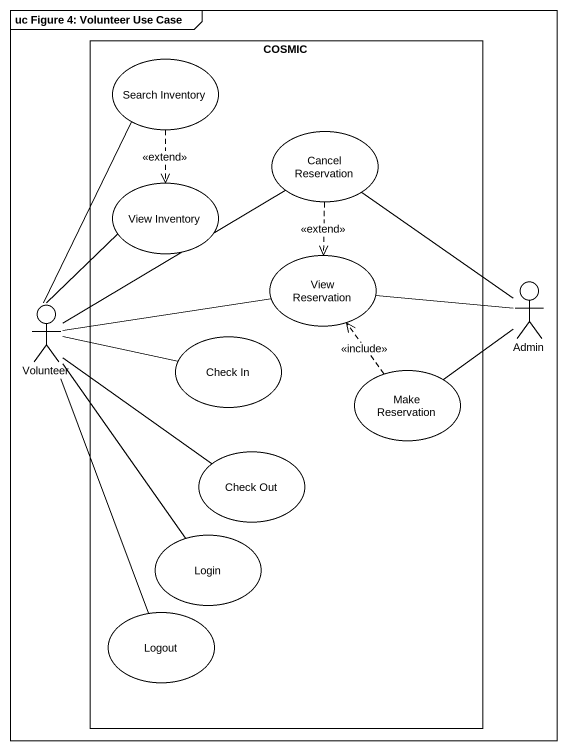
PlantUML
@startuml
mainframe uc Figure 4: Volunteer Use Case
rectangle COSMIC {
  usecase "Search Inventory" as Search_Inventory
  usecase "Cancel Reservation" as Cancel_Reservation
  usecase "View Inventory" as View_Inventory
  usecase "View Reservation" as View_Reservation
  usecase "Check In" as Check_In
  usecase "Make Reservation" as Make_Reservation
  usecase "Check Out" as Check_Out
  usecase Login
  usecase Logout
}
actor Admin
actor Volunteer
Search_Inventory ..> View_Inventory : <<extend>>
Cancel_Reservation ..> View_Reservation : <<extend>>
Admin -up- Cancel_Reservation
Admin -left- View_Reservation
Admin -- Make_Reservation
Volunteer -up- Search_Inventory
Volunteer -up- Cancel_Reservation
Volunteer -up- View_Inventory
Volunteer -right- View_Reservation
Volunteer -right- Check_In
Volunteer -- Check_Out
Volunteer -- Login
Volunteer -- Logout
Make_Reservation .up.> View_Reservation : <<include>>
@enduml
